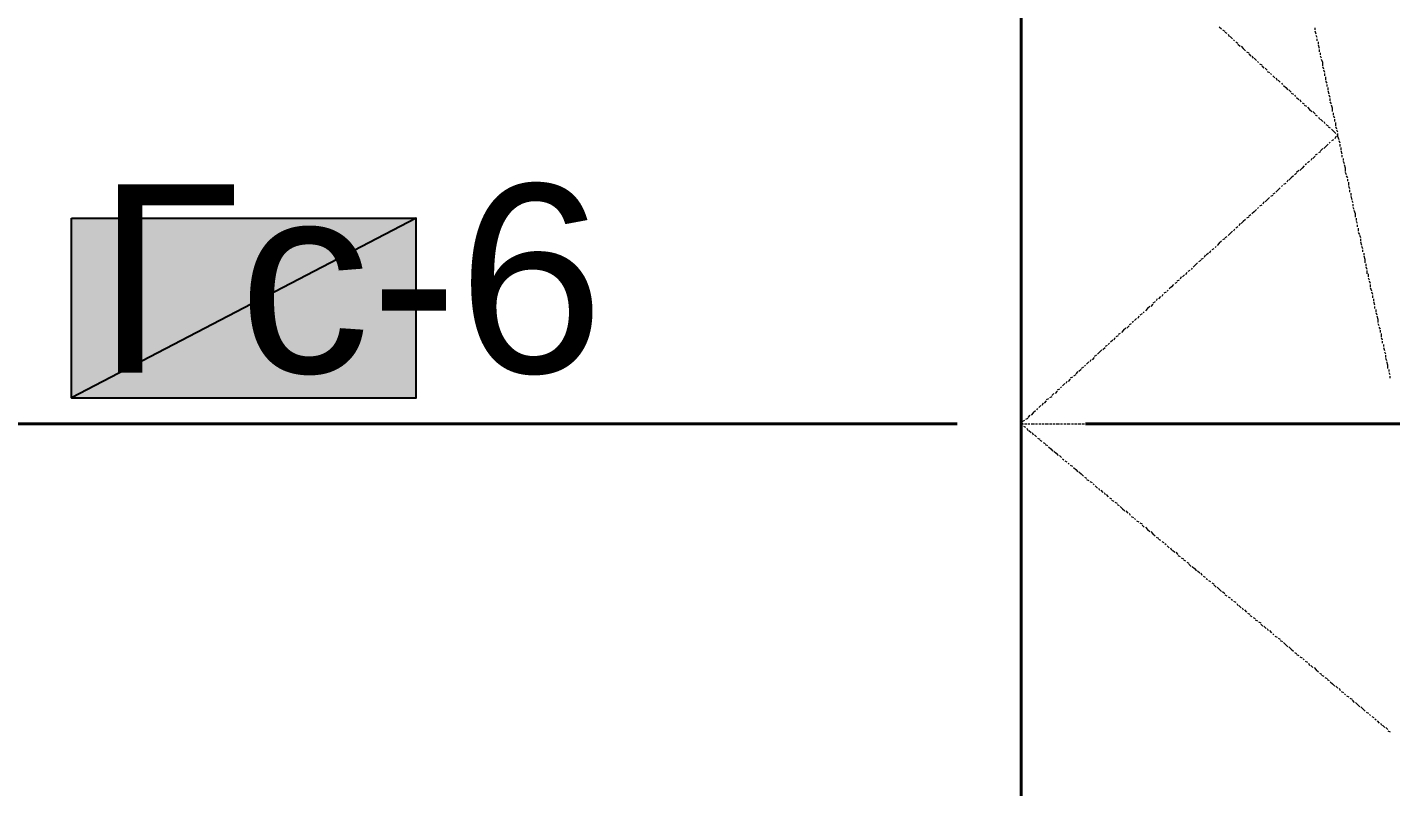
# Model space of a CAD drawing. Extents: x 8 to 21351, y 0 to 420.
# Drawn here: x 15822.67 to 15849.2, y 233.75 to 248.53 of the extents above; entities that cross this region are included whole.
import ezdxf

# ---------------------------------------------------------------- set-up
doc = ezdxf.new("R2010")
doc.units = 0
doc.styles.add('TEYPDFCAD_TEXT', font='arial.ttf')

msp = doc.modelspace()

# ---------------------------------------------------------------- hatches: boundary and pattern name
at = {"true_color": 0xffffff}
h = msp.add_hatch(color=0, dxfattribs=at)
h.paths.add_polyline_path([(15823.531, 244.814), (15830.24, 244.814), (15823.531, 241.321)])
h.paths.add_polyline_path([(15830.24, 244.814), (15823.531, 241.321), (15830.24, 241.321)])

# ---------------------------------------------------------------- linework, layer by layer
at = {"color": 7, "lineweight": 40}
for p, q in [((15842.009, 262.065), (15842.009, 174.561)), ((15840.76, 240.813), (15813.244, 240.813)), ((15870.753, 240.813), (15843.258, 240.813))]:
    msp.add_line(p, q, dxfattribs=at)
at = {"color": 7, "lineweight": 5}
for p, q in [((15842.009, 248.476), (15842.009, 248.518)), ((15845.861, 248.539), (15845.904, 248.497)), ((15847.724, 248.476), (15847.724, 248.518)), ((15842.009, 248.391), (15842.009, 248.454)), ((15842.009, 248.327), (15842.009, 248.37)), ((15842.009, 248.264), (15842.009, 248.306)), ((15845.925, 248.476), (15845.967, 248.454)), ((15845.967, 248.433), (15846.01, 248.412)), ((15846.031, 248.391), (15846.052, 248.349)), ((15846.073, 248.349), (15846.115, 248.306)), ((15846.137, 248.285), (15846.158, 248.264)), ((15847.745, 248.391), (15847.724, 248.454)), ((15847.766, 248.327), (15847.745, 248.37)), ((15847.766, 248.264), (15847.766, 248.306)), ((15842.009, 248.179), (15842.009, 248.243)), ((15842.009, 248.116), (15842.009, 248.179)), ((15842.009, 248.052), (15842.009, 248.095)), ((15842.009, 247.989), (15842.009, 248.031)), ((15846.179, 248.243), (15846.221, 248.221)), ((15846.221, 248.2), (15846.264, 248.158)), ((15846.285, 248.158), (15846.327, 248.116)), ((15846.327, 248.116), (15846.369, 248.073)), ((15846.391, 248.052), (15846.433, 248.031)), ((15846.433, 248.01), (15846.475, 247.968)), ((15847.788, 248.2), (15847.788, 248.243)), ((15847.809, 248.116), (15847.788, 248.179)), ((15847.809, 248.052), (15847.809, 248.095)), ((15847.83, 247.989), (15847.83, 248.031)), ((15842.009, 247.904), (15842.009, 247.968)), ((15842.009, 247.84), (15842.009, 247.883)), ((15842.009, 247.777), (15842.009, 247.819)), ((15842.009, 247.692), (15842.009, 247.756)), ((15846.496, 247.968), (15846.518, 247.925)), ((15846.539, 247.925), (15846.581, 247.883)), ((15846.602, 247.862), (15846.623, 247.84)), ((15846.645, 247.819), (15846.687, 247.798)), ((15846.687, 247.777), (15846.729, 247.735)), ((15846.75, 247.735), (15846.793, 247.692)), ((15847.851, 247.925), (15847.83, 247.968)), ((15847.872, 247.84), (15847.851, 247.904)), ((15847.872, 247.777), (15847.872, 247.84)), ((15847.893, 247.714), (15847.872, 247.756)), ((15842.009, 247.629), (15842.009, 247.671)), ((15842.009, 247.565), (15842.009, 247.608)), ((15842.009, 247.481), (15842.009, 247.544)), ((15842.009, 247.417), (15842.009, 247.459)), ((15846.793, 247.671), (15846.835, 247.65)), ((15846.856, 247.629), (15846.877, 247.608)), ((15846.899, 247.586), (15846.941, 247.544)), ((15846.962, 247.544), (15846.983, 247.502)), ((15847.004, 247.502), (15847.047, 247.459)), ((15847.915, 247.65), (15847.893, 247.692)), ((15847.915, 247.586), (15847.915, 247.629)), ((15847.936, 247.502), (15847.936, 247.565)), ((15847.957, 247.438), (15847.936, 247.481)), ((15842.009, 247.354), (15842.009, 247.396)), ((15842.009, 247.269), (15842.009, 247.333)), ((15842.009, 247.206), (15842.009, 247.269)), ((15842.009, 247.142), (15842.009, 247.184)), ((15847.068, 247.438), (15847.089, 247.417)), ((15847.11, 247.396), (15847.153, 247.354)), ((15847.153, 247.354), (15847.195, 247.311)), ((15847.216, 247.311), (15847.258, 247.269)), ((15847.258, 247.248), (15847.301, 247.227)), ((15847.322, 247.206), (15847.343, 247.184)), ((15847.957, 247.375), (15847.957, 247.417)), ((15847.978, 247.311), (15847.978, 247.354)), ((15847.999, 247.227), (15847.978, 247.29)), ((15848.02, 247.163), (15847.999, 247.206)), ((15842.009, 247.078), (15842.009, 247.121)), ((15842.009, 246.994), (15842.009, 247.057)), ((15842.009, 246.93), (15842.009, 246.973)), ((15847.364, 247.163), (15847.407, 247.121)), ((15847.428, 247.121), (15847.449, 247.078)), ((15847.47, 247.057), (15847.512, 247.036)), ((15847.512, 247.015), (15847.555, 246.994)), ((15847.576, 246.973), (15847.618, 246.93)), ((15847.618, 246.93), (15847.661, 246.888)), ((15848.02, 247.1), (15848.02, 247.142)), ((15848.042, 247.036), (15848.02, 247.078)), ((15848.063, 246.952), (15848.042, 247.015)), ((15848.063, 246.888), (15848.063, 246.952)), ((15842.009, 246.867), (15842.009, 246.909)), ((15842.009, 246.782), (15842.009, 246.846)), ((15842.009, 246.719), (15842.009, 246.761)), ((15842.009, 246.655), (15842.009, 246.697)), ((15847.682, 246.888), (15847.724, 246.846)), ((15847.724, 246.825), (15847.766, 246.803)), ((15847.788, 246.782), (15847.809, 246.74)), ((15847.83, 246.74), (15847.872, 246.697)), ((15847.893, 246.697), (15847.915, 246.655)), ((15848.084, 246.825), (15848.084, 246.867)), ((15848.105, 246.761), (15848.084, 246.803)), ((15848.105, 246.697), (15848.105, 246.74)), ((15848.126, 246.613), (15848.126, 246.676)), ((15842.009, 246.571), (15842.009, 246.634)), ((15842.009, 246.507), (15842.009, 246.549)), ((15842.009, 246.443), (15842.009, 246.486)), ((15842.009, 246.359), (15842.009, 246.422)), ((15847.936, 246.634), (15847.978, 246.613)), ((15847.978, 246.592), (15848.02, 246.571)), ((15848.042, 246.549), (15848.084, 246.507)), ((15848.084, 246.507), (15848.126, 246.465)), ((15848.126, 246.401), (15848.105, 246.359)), ((15848.147, 246.549), (15848.126, 246.592)), ((15848.169, 246.486), (15848.147, 246.528)), ((15848.147, 246.443), (15848.169, 246.422)), ((15848.169, 246.422), (15848.147, 246.401)), ((15848.169, 246.422), (15848.169, 246.465)), ((15848.19, 246.338), (15848.169, 246.401)), ((15842.009, 246.295), (15842.009, 246.359)), ((15842.009, 246.232), (15842.009, 246.274)), ((15842.009, 246.168), (15842.009, 246.211)), ((15842.009, 246.084), (15842.009, 246.147)), ((15847.872, 246.168), (15847.83, 246.126)), ((15847.936, 246.211), (15847.893, 246.168)), ((15847.978, 246.253), (15847.936, 246.211)), ((15848.02, 246.295), (15847.999, 246.274)), ((15848.084, 246.338), (15848.042, 246.316)), ((15848.211, 246.274), (15848.19, 246.316)), ((15848.211, 246.211), (15848.211, 246.253)), ((15848.232, 246.147), (15848.232, 246.19)), ((15848.253, 246.062), (15848.232, 246.126)), ((15842.009, 246.02), (15842.009, 246.062)), ((15842.009, 245.957), (15842.009, 245.999)), ((15842.009, 245.872), (15842.009, 245.935)), ((15847.555, 245.872), (15847.534, 245.851)), ((15847.618, 245.914), (15847.576, 245.893)), ((15847.661, 245.978), (15847.639, 245.935)), ((15847.724, 246.02), (15847.682, 245.978)), ((15847.766, 246.062), (15847.724, 246.041)), ((15847.83, 246.105), (15847.788, 246.084)), ((15848.253, 245.999), (15848.253, 246.041)), ((15848.274, 245.935), (15848.274, 245.978)), ((15848.296, 245.872), (15848.274, 245.914)), ((15842.009, 245.809), (15842.009, 245.851)), ((15842.009, 245.745), (15842.009, 245.787)), ((15842.009, 245.66), (15842.009, 245.724)), ((15842.009, 245.597), (15842.009, 245.639)), ((15847.258, 245.597), (15847.216, 245.554)), ((15847.301, 245.639), (15847.258, 245.597)), ((15847.364, 245.681), (15847.322, 245.66)), ((15847.407, 245.745), (15847.364, 245.703)), ((15847.47, 245.787), (15847.428, 245.745)), ((15847.512, 245.83), (15847.47, 245.787)), ((15848.317, 245.787), (15848.296, 245.851)), ((15848.317, 245.724), (15848.317, 245.787)), ((15848.338, 245.66), (15848.317, 245.703)), ((15848.359, 245.597), (15848.338, 245.639)), ((15842.009, 245.533), (15842.009, 245.576)), ((15842.009, 245.449), (15842.009, 245.512)), ((15842.009, 245.385), (15842.009, 245.449)), ((15842.009, 245.322), (15842.009, 245.364)), ((15847.004, 245.364), (15846.962, 245.322)), ((15847.047, 245.406), (15847.004, 245.364)), ((15847.089, 245.449), (15847.068, 245.428)), ((15847.153, 245.491), (15847.11, 245.47)), ((15847.195, 245.554), (15847.174, 245.512)), ((15848.359, 245.533), (15848.359, 245.576)), ((15848.38, 245.449), (15848.38, 245.512)), ((15848.401, 245.385), (15848.38, 245.428)), ((15848.401, 245.322), (15848.401, 245.364)), ((15842.009, 245.258), (15842.009, 245.3)), ((15842.009, 245.173), (15842.009, 245.237)), ((15842.009, 245.11), (15842.009, 245.152)), ((15842.009, 245.047), (15842.009, 245.089)), ((15846.687, 245.068), (15846.645, 245.047)), ((15846.729, 245.131), (15846.708, 245.089)), ((15846.793, 245.173), (15846.75, 245.131)), ((15846.835, 245.216), (15846.793, 245.173)), ((15846.899, 245.258), (15846.856, 245.237)), ((15846.941, 245.3), (15846.899, 245.279)), ((15848.423, 245.258), (15848.423, 245.3)), ((15848.444, 245.173), (15848.423, 245.237)), ((15848.465, 245.11), (15848.444, 245.152)), ((15848.465, 245.047), (15848.465, 245.089)), ((15842.009, 244.962), (15842.009, 245.025)), ((15842.009, 244.898), (15842.009, 244.941)), ((15842.009, 244.835), (15842.009, 244.877)), ((15842.009, 244.75), (15842.009, 244.814)), ((15846.433, 244.835), (15846.391, 244.814)), ((15846.475, 244.877), (15846.433, 244.856)), ((15846.539, 244.941), (15846.496, 244.898)), ((15846.581, 244.983), (15846.539, 244.941)), ((15846.623, 245.025), (15846.602, 245.004)), ((15848.486, 244.983), (15848.465, 245.025)), ((15848.507, 244.898), (15848.486, 244.962)), ((15848.507, 244.835), (15848.507, 244.898)), ((15848.528, 244.771), (15848.528, 244.814)), ((15842.009, 244.687), (15842.009, 244.729)), ((15842.009, 244.623), (15842.009, 244.666)), ((15842.009, 244.538), (15842.009, 244.602)), ((15842.009, 244.475), (15842.009, 244.538)), ((15846.115, 244.56), (15846.073, 244.517)), ((15846.158, 244.602), (15846.137, 244.56)), ((15846.221, 244.644), (15846.179, 244.623)), ((15846.264, 244.708), (15846.242, 244.666)), ((15846.327, 244.75), (15846.285, 244.708)), ((15846.369, 244.792), (15846.327, 244.75)), ((15848.55, 244.708), (15848.528, 244.75)), ((15848.55, 244.644), (15848.55, 244.687)), ((15848.571, 244.56), (15848.571, 244.623)), ((15848.592, 244.496), (15848.571, 244.538)), ((15842.009, 244.411), (15842.009, 244.454)), ((15842.009, 244.348), (15842.009, 244.39)), ((15842.009, 244.263), (15842.009, 244.327)), ((15845.861, 244.327), (15845.819, 244.285)), ((15845.904, 244.369), (15845.861, 244.327)), ((15845.967, 244.411), (15845.925, 244.39)), ((15846.01, 244.454), (15845.967, 244.433)), ((15846.073, 244.517), (15846.031, 244.475)), ((15848.613, 244.433), (15848.592, 244.475)), ((15848.613, 244.369), (15848.613, 244.411)), ((15848.634, 244.285), (15848.613, 244.348)), ((15842.009, 244.2), (15842.009, 244.242)), ((15842.009, 244.136), (15842.009, 244.179)), ((15842.009, 244.052), (15842.009, 244.115)), ((15842.009, 243.988), (15842.009, 244.03)), ((15845.544, 244.03), (15845.502, 244.009)), ((15845.586, 244.094), (15845.565, 244.052)), ((15845.65, 244.136), (15845.607, 244.094)), ((15845.692, 244.179), (15845.671, 244.136)), ((15845.756, 244.221), (15845.713, 244.2)), ((15845.798, 244.263), (15845.777, 244.242)), ((15848.655, 244.221), (15848.634, 244.263)), ((15848.655, 244.157), (15848.655, 244.2)), ((15848.677, 244.094), (15848.677, 244.136)), ((15848.698, 244.009), (15848.677, 244.073)), ((15848.698, 243.946), (15848.698, 244.009)), ((15842.009, 243.925), (15842.009, 243.967)), ((15842.009, 243.84), (15842.009, 243.904)), ((15842.009, 243.776), (15842.009, 243.819)), ((15842.009, 243.713), (15842.009, 243.755)), ((15845.226, 243.755), (15845.205, 243.713)), ((15845.29, 243.798), (15845.248, 243.776)), ((15845.332, 243.84), (15845.311, 243.819)), ((15845.396, 243.904), (15845.353, 243.861)), ((15845.438, 243.946), (15845.396, 243.904)), ((15845.502, 243.988), (15845.459, 243.967)), ((15848.719, 243.882), (15848.719, 243.925)), ((15848.74, 243.819), (15848.719, 243.861)), ((15848.74, 243.734), (15848.74, 243.798)), ((15842.009, 243.628), (15842.009, 243.692)), ((15842.009, 243.565), (15842.009, 243.628)), ((15842.009, 243.501), (15842.009, 243.544)), ((15842.009, 243.438), (15842.009, 243.48)), ((15844.93, 243.48), (15844.888, 243.438)), ((15844.972, 243.523), (15844.93, 243.48)), ((15845.036, 243.565), (15844.994, 243.544)), ((15845.078, 243.607), (15845.036, 243.586)), ((15845.121, 243.671), (15845.099, 243.628)), ((15845.184, 243.713), (15845.142, 243.671)), ((15848.761, 243.671), (15848.761, 243.734)), ((15848.782, 243.607), (15848.761, 243.649)), ((15848.804, 243.544), (15848.782, 243.586)), ((15848.804, 243.48), (15848.804, 243.523)), ((15842.009, 243.353), (15842.009, 243.417)), ((15842.009, 243.29), (15842.009, 243.332)), ((15842.009, 243.226), (15842.009, 243.268)), ((15844.655, 243.247), (15844.634, 243.205)), ((15844.718, 243.29), (15844.676, 243.247)), ((15844.761, 243.332), (15844.74, 243.29)), ((15844.824, 243.374), (15844.782, 243.353)), ((15844.867, 243.417), (15844.845, 243.395)), ((15848.825, 243.395), (15848.804, 243.459)), ((15848.846, 243.332), (15848.825, 243.374)), ((15848.846, 243.268), (15848.846, 243.311)), ((15848.867, 243.205), (15848.867, 243.247)), ((15842.009, 243.142), (15842.009, 243.205)), ((15842.009, 243.078), (15842.009, 243.12)), ((15842.009, 243.014), (15842.009, 243.057)), ((15842.009, 242.93), (15842.009, 242.993)), ((15844.359, 242.951), (15844.316, 242.93)), ((15844.401, 242.993), (15844.38, 242.972)), ((15844.464, 243.057), (15844.422, 243.014)), ((15844.507, 243.099), (15844.464, 243.057)), ((15844.57, 243.142), (15844.528, 243.099)), ((15844.613, 243.184), (15844.57, 243.163)), ((15848.888, 243.12), (15848.867, 243.184)), ((15848.888, 243.057), (15848.888, 243.099)), ((15848.909, 242.993), (15848.909, 243.036)), ((15848.931, 242.93), (15848.909, 242.972)), ((15842.009, 242.866), (15842.009, 242.909)), ((15842.009, 242.803), (15842.009, 242.845)), ((15842.009, 242.718), (15842.009, 242.782)), ((15842.009, 242.655), (15842.009, 242.718)), ((15844.041, 242.676), (15843.999, 242.633)), ((15844.105, 242.718), (15844.062, 242.676)), ((15844.147, 242.761), (15844.105, 242.739)), ((15844.189, 242.803), (15844.168, 242.782)), ((15844.253, 242.866), (15844.21, 242.824)), ((15844.295, 242.909), (15844.274, 242.866)), ((15848.952, 242.845), (15848.931, 242.909)), ((15848.952, 242.782), (15848.952, 242.845)), ((15848.973, 242.718), (15848.952, 242.761)), ((15848.994, 242.655), (15848.973, 242.697)), ((15842.009, 242.591), (15842.009, 242.633)), ((15842.009, 242.528), (15842.009, 242.57)), ((15842.009, 242.443), (15842.009, 242.506)), ((15842.009, 242.38), (15842.009, 242.422)), ((15843.787, 242.443), (15843.745, 242.401)), ((15843.829, 242.485), (15843.808, 242.443)), ((15843.893, 242.528), (15843.851, 242.506)), ((15843.935, 242.57), (15843.893, 242.549)), ((15843.999, 242.633), (15843.956, 242.591)), ((15848.994, 242.591), (15848.994, 242.633)), ((15849.015, 242.506), (15849.015, 242.57)), ((15849.036, 242.443), (15849.015, 242.485)), ((15849.036, 242.38), (15849.036, 242.422)), ((15842.009, 242.316), (15842.009, 242.358)), ((15842.009, 242.231), (15842.009, 242.295)), ((15842.009, 242.168), (15842.009, 242.21)), ((15842.009, 242.104), (15842.009, 242.147)), ((15843.47, 242.147), (15843.427, 242.125)), ((15843.533, 242.21), (15843.491, 242.168)), ((15843.575, 242.252), (15843.533, 242.21)), ((15843.639, 242.295), (15843.597, 242.252)), ((15843.681, 242.337), (15843.639, 242.316)), ((15843.724, 242.38), (15843.702, 242.358)), ((15849.058, 242.316), (15849.058, 242.358)), ((15849.079, 242.231), (15849.058, 242.295)), ((15849.1, 242.168), (15849.079, 242.21)), ((15849.1, 242.104), (15849.1, 242.147)), ((15842.009, 242.02), (15842.009, 242.083)), ((15842.009, 241.956), (15842.009, 241.999)), ((15842.009, 241.893), (15842.009, 241.935)), ((15843.216, 241.914), (15843.173, 241.893)), ((15843.258, 241.956), (15843.237, 241.935)), ((15843.321, 242.02), (15843.279, 241.977)), ((15843.364, 242.062), (15843.343, 242.02)), ((15843.427, 242.104), (15843.385, 242.062)), ((15849.121, 242.041), (15849.1, 242.083)), ((15849.142, 241.956), (15849.121, 242.02)), ((15849.142, 241.893), (15849.142, 241.956)), ((15842.009, 241.808), (15842.009, 241.871)), ((15842.009, 241.744), (15842.009, 241.808)), ((15842.009, 241.681), (15842.009, 241.723)), ((15842.009, 241.618), (15842.009, 241.66)), ((15842.898, 241.639), (15842.877, 241.596)), ((15842.962, 241.681), (15842.919, 241.639)), ((15843.004, 241.723), (15842.962, 241.702)), ((15843.067, 241.766), (15843.025, 241.744)), ((15843.11, 241.829), (15843.067, 241.787)), ((15843.173, 241.871), (15843.131, 241.829)), ((15849.163, 241.829), (15849.163, 241.871)), ((15849.185, 241.766), (15849.163, 241.808)), ((15849.185, 241.702), (15849.185, 241.744)), ((15842.009, 241.533), (15842.009, 241.596)), ((15842.009, 241.469), (15842.009, 241.512)), ((15842.009, 241.406), (15842.009, 241.448)), ((15842.009, 241.321), (15842.009, 241.385)), ((15842.644, 241.406), (15842.602, 241.363)), ((15842.708, 241.448), (15842.665, 241.406)), ((15842.75, 241.49), (15842.708, 241.469)), ((15842.792, 241.533), (15842.771, 241.512)), ((15842.856, 241.596), (15842.813, 241.554)), ((15842.009, 241.258), (15842.009, 241.3)), ((15842.009, 241.194), (15842.009, 241.236)), ((15842.009, 241.109), (15842.009, 241.173)), ((15842.009, 241.046), (15842.009, 241.088)), ((15842.327, 241.109), (15842.305, 241.088)), ((15842.39, 241.173), (15842.348, 241.131)), ((15842.432, 241.215), (15842.411, 241.173)), ((15842.496, 241.258), (15842.454, 241.215)), ((15842.538, 241.3), (15842.496, 241.279)), ((15842.602, 241.342), (15842.559, 241.321)), ((15842.009, 240.982), (15842.009, 241.025)), ((15842.009, 240.898), (15842.009, 240.961)), ((15842.009, 240.834), (15842.009, 240.898)), ((15842.03, 240.834), (15842.009, 240.813)), ((15842.073, 240.877), (15842.03, 240.856)), ((15842.136, 240.919), (15842.094, 240.898)), ((15842.178, 240.982), (15842.136, 240.94)), ((15842.242, 241.025), (15842.2, 240.982)), ((15842.284, 241.067), (15842.242, 241.025)), ((15842.009, 240.813), (15842.051, 240.813)), ((15842.009, 240.813), (15842.03, 240.792)), ((15842.009, 240.771), (15842.009, 240.813)), ((15842.009, 240.707), (15842.009, 240.75)), ((15842.009, 240.623), (15842.009, 240.686)), ((15842.009, 240.559), (15842.009, 240.601)), ((15842.051, 240.771), (15842.094, 240.75)), ((15842.073, 240.813), (15842.115, 240.813)), ((15842.115, 240.728), (15842.136, 240.686)), ((15842.136, 240.813), (15842.178, 240.813)), ((15842.157, 240.686), (15842.2, 240.644)), ((15842.2, 240.813), (15842.263, 240.813)), ((15842.221, 240.644), (15842.242, 240.601)), ((15842.263, 240.601), (15842.305, 240.559)), ((15842.284, 240.813), (15842.327, 240.813)), ((15842.348, 240.813), (15842.39, 240.813)), ((15842.411, 240.813), (15842.454, 240.813)), ((15842.475, 240.813), (15842.538, 240.813)), ((15842.559, 240.813), (15842.602, 240.813)), ((15842.623, 240.813), (15842.665, 240.813)), ((15842.686, 240.813), (15842.75, 240.813)), ((15842.771, 240.813), (15842.813, 240.813)), ((15842.835, 240.813), (15842.877, 240.813)), ((15842.898, 240.813), (15842.962, 240.813)), ((15842.983, 240.813), (15843.025, 240.813)), ((15843.046, 240.813), (15843.089, 240.813)), ((15843.11, 240.813), (15843.173, 240.813)), ((15843.194, 240.813), (15843.237, 240.813)), ((15843.258, 240.813), (15843.3, 240.813)), ((15843.321, 240.813), (15843.364, 240.813)), ((15843.385, 240.813), (15843.448, 240.813)), ((15843.47, 240.813), (15843.512, 240.813)), ((15843.533, 240.813), (15843.575, 240.813)), ((15843.597, 240.813), (15843.66, 240.813)), ((15843.681, 240.813), (15843.724, 240.813)), ((15843.745, 240.813), (15843.787, 240.813)), ((15843.808, 240.813), (15843.872, 240.813)), ((15843.893, 240.813), (15843.935, 240.813)), ((15843.956, 240.813), (15843.999, 240.813)), ((15844.02, 240.813), (15844.083, 240.813)), ((15844.083, 240.813), (15844.147, 240.813)), ((15844.168, 240.813), (15844.21, 240.813)), ((15844.232, 240.813), (15844.274, 240.813)), ((15844.295, 240.813), (15844.359, 240.813)), ((15844.38, 240.813), (15844.422, 240.813)), ((15844.443, 240.813), (15844.486, 240.813)), ((15844.507, 240.813), (15844.57, 240.813)), ((15844.591, 240.813), (15844.634, 240.813)), ((15844.655, 240.813), (15844.697, 240.813)), ((15844.718, 240.813), (15844.782, 240.813)), ((15844.803, 240.813), (15844.845, 240.813)), ((15844.867, 240.813), (15844.909, 240.813)), ((15844.93, 240.813), (15844.994, 240.813)), ((15844.994, 240.813), (15845.057, 240.813)), ((15845.078, 240.813), (15845.121, 240.813)), ((15845.142, 240.813), (15845.184, 240.813)), ((15845.205, 240.813), (15845.269, 240.813)), ((15845.29, 240.813), (15845.332, 240.813)), ((15845.353, 240.813), (15845.396, 240.813)), ((15845.417, 240.813), (15845.48, 240.813)), ((15845.502, 240.813), (15845.544, 240.813)), ((15845.565, 240.813), (15845.607, 240.813)), ((15845.629, 240.813), (15845.692, 240.813)), ((15845.713, 240.813), (15845.756, 240.813)), ((15845.777, 240.813), (15845.819, 240.813)), ((15845.84, 240.813), (15845.904, 240.813)), ((15845.904, 240.813), (15845.967, 240.813)), ((15845.988, 240.813), (15846.031, 240.813)), ((15846.052, 240.813), (15846.094, 240.813)), ((15846.115, 240.813), (15846.179, 240.813)), ((15846.2, 240.813), (15846.242, 240.813)), ((15846.264, 240.813), (15846.306, 240.813)), ((15846.327, 240.813), (15846.391, 240.813)), ((15846.412, 240.813), (15846.454, 240.813)), ((15846.475, 240.813), (15846.518, 240.813)), ((15846.539, 240.813), (15846.602, 240.813)), ((15846.623, 240.813), (15846.666, 240.813)), ((15846.687, 240.813), (15846.729, 240.813)), ((15846.75, 240.813), (15846.814, 240.813)), ((15846.814, 240.813), (15846.877, 240.813)), ((15846.899, 240.813), (15846.941, 240.813)), ((15846.962, 240.813), (15847.004, 240.813)), ((15847.026, 240.813), (15847.089, 240.813)), ((15847.11, 240.813), (15847.153, 240.813)), ((15847.174, 240.813), (15847.216, 240.813)), ((15847.237, 240.813), (15847.301, 240.813)), ((15847.322, 240.813), (15847.364, 240.813)), ((15847.385, 240.813), (15847.428, 240.813)), ((15847.449, 240.813), (15847.512, 240.813)), ((15847.534, 240.813), (15847.576, 240.813)), ((15847.597, 240.813), (15847.639, 240.813)), ((15847.661, 240.813), (15847.724, 240.813)), ((15847.724, 240.813), (15847.788, 240.813)), ((15847.809, 240.813), (15847.851, 240.813)), ((15847.872, 240.813), (15847.915, 240.813)), ((15847.936, 240.813), (15847.999, 240.813)), ((15848.02, 240.813), (15848.063, 240.813)), ((15848.084, 240.813), (15848.126, 240.813)), ((15848.147, 240.813), (15848.211, 240.813)), ((15848.232, 240.813), (15848.274, 240.813)), ((15848.296, 240.813), (15848.338, 240.813)), ((15848.359, 240.813), (15848.423, 240.813)), ((15848.444, 240.813), (15848.486, 240.813)), ((15848.507, 240.813), (15848.55, 240.813)), ((15848.571, 240.813), (15848.634, 240.813)), ((15848.634, 240.813), (15848.698, 240.813)), ((15848.719, 240.813), (15848.761, 240.813)), ((15848.782, 240.813), (15848.825, 240.813)), ((15848.846, 240.813), (15848.909, 240.813)), ((15848.931, 240.813), (15848.973, 240.813)), ((15848.994, 240.813), (15849.036, 240.813)), ((15849.058, 240.813), (15849.121, 240.813)), ((15849.142, 240.813), (15849.185, 240.813)), ((15842.009, 240.496), (15842.009, 240.538)), ((15842.009, 240.411), (15842.009, 240.475)), ((15842.009, 240.347), (15842.009, 240.39)), ((15842.009, 240.284), (15842.009, 240.326)), ((15842.327, 240.538), (15842.369, 240.517)), ((15842.369, 240.496), (15842.411, 240.475)), ((15842.432, 240.453), (15842.475, 240.432)), ((15842.475, 240.411), (15842.517, 240.39)), ((15842.538, 240.369), (15842.581, 240.326)), ((15842.581, 240.326), (15842.623, 240.284)), ((15842.009, 240.199), (15842.009, 240.263)), ((15842.009, 240.136), (15842.009, 240.178)), ((15842.009, 240.072), (15842.009, 240.115)), ((15842.009, 239.988), (15842.009, 240.051)), ((15842.644, 240.284), (15842.686, 240.242)), ((15842.686, 240.242), (15842.729, 240.199)), ((15842.75, 240.199), (15842.792, 240.157)), ((15842.813, 240.136), (15842.835, 240.115)), ((15842.856, 240.093), (15842.898, 240.072)), ((15842.919, 240.051), (15842.94, 240.03)), ((15842.009, 239.924), (15842.009, 239.988)), ((15842.009, 239.861), (15842.009, 239.903)), ((15842.009, 239.797), (15842.009, 239.839)), ((15842.009, 239.713), (15842.009, 239.776)), ((15842.962, 240.009), (15843.004, 239.988)), ((15843.025, 239.966), (15843.067, 239.924)), ((15843.067, 239.924), (15843.11, 239.882)), ((15843.131, 239.882), (15843.173, 239.839)), ((15843.173, 239.839), (15843.216, 239.797)), ((15843.237, 239.776), (15843.279, 239.755)), ((15842.009, 239.649), (15842.009, 239.691)), ((15842.009, 239.585), (15842.009, 239.628)), ((15842.009, 239.501), (15842.009, 239.564)), ((15843.279, 239.734), (15843.321, 239.713)), ((15843.343, 239.691), (15843.385, 239.67)), ((15843.406, 239.649), (15843.427, 239.628)), ((15843.448, 239.607), (15843.491, 239.564)), ((15843.512, 239.564), (15843.533, 239.522)), ((15843.554, 239.522), (15843.597, 239.48)), ((15842.009, 239.437), (15842.009, 239.48)), ((15842.009, 239.374), (15842.009, 239.416)), ((15842.009, 239.289), (15842.009, 239.353)), ((15842.009, 239.226), (15842.009, 239.268)), ((15843.618, 239.48), (15843.639, 239.437)), ((15843.66, 239.437), (15843.702, 239.395)), ((15843.724, 239.374), (15843.766, 239.353)), ((15843.766, 239.332), (15843.808, 239.31)), ((15843.829, 239.289), (15843.872, 239.268)), ((15843.872, 239.247), (15843.914, 239.226)), ((15842.009, 239.162), (15842.009, 239.204)), ((15842.009, 239.077), (15842.009, 239.141)), ((15842.009, 239.014), (15842.009, 239.077)), ((15842.009, 238.95), (15842.009, 238.993)), ((15843.935, 239.204), (15843.978, 239.162)), ((15843.978, 239.162), (15844.02, 239.12)), ((15844.041, 239.12), (15844.083, 239.077)), ((15844.105, 239.077), (15844.126, 239.035)), ((15844.147, 239.014), (15844.189, 238.993)), ((15844.21, 238.972), (15844.232, 238.95)), ((15842.009, 238.887), (15842.009, 238.929)), ((15842.009, 238.802), (15842.009, 238.866)), ((15842.009, 238.739), (15842.009, 238.781)), ((15842.009, 238.675), (15842.009, 238.718)), ((15844.253, 238.929), (15844.295, 238.908)), ((15844.316, 238.887), (15844.359, 238.866)), ((15844.359, 238.845), (15844.401, 238.802)), ((15844.422, 238.802), (15844.464, 238.76)), ((15844.464, 238.76), (15844.507, 238.718)), ((15844.528, 238.718), (15844.57, 238.675)), ((15842.009, 238.591), (15842.009, 238.654)), ((15842.009, 238.527), (15842.009, 238.57)), ((15842.009, 238.464), (15842.009, 238.506)), ((15842.009, 238.379), (15842.009, 238.442)), ((15844.57, 238.675), (15844.613, 238.633)), ((15844.634, 238.612), (15844.676, 238.591)), ((15844.676, 238.57), (15844.718, 238.548)), ((15844.74, 238.527), (15844.782, 238.506)), ((15844.803, 238.485), (15844.824, 238.464)), ((15844.845, 238.442), (15844.888, 238.4)), ((15842.009, 238.315), (15842.009, 238.358)), ((15842.009, 238.252), (15842.009, 238.294)), ((15842.009, 238.167), (15842.009, 238.231)), ((15842.009, 238.104), (15842.009, 238.167)), ((15844.909, 238.4), (15844.93, 238.358)), ((15844.951, 238.358), (15844.994, 238.315)), ((15845.015, 238.315), (15845.057, 238.273)), ((15845.057, 238.252), (15845.099, 238.231)), ((15845.121, 238.21), (15845.163, 238.188)), ((15845.163, 238.167), (15845.205, 238.146)), ((15842.009, 238.04), (15842.009, 238.083)), ((15842.009, 237.977), (15842.009, 238.019)), ((15842.009, 237.892), (15842.009, 237.956)), ((15845.226, 238.125), (15845.269, 238.104)), ((15845.269, 238.083), (15845.311, 238.04)), ((15845.332, 238.04), (15845.375, 237.998)), ((15845.375, 237.998), (15845.417, 237.956)), ((15845.438, 237.956), (15845.48, 237.913)), ((15845.502, 237.913), (15845.523, 237.871)), ((15842.009, 237.829), (15842.009, 237.871)), ((15842.009, 237.765), (15842.009, 237.808)), ((15842.009, 237.68), (15842.009, 237.744)), ((15842.009, 237.617), (15842.009, 237.659)), ((15845.544, 237.85), (15845.586, 237.829)), ((15845.607, 237.808), (15845.629, 237.786)), ((15845.65, 237.765), (15845.692, 237.744)), ((15845.713, 237.723), (15845.756, 237.702)), ((15845.756, 237.68), (15845.798, 237.638)), ((15845.819, 237.638), (15845.861, 237.596)), ((15842.009, 237.554), (15842.009, 237.596)), ((15842.009, 237.469), (15842.009, 237.532)), ((15842.009, 237.405), (15842.009, 237.448)), ((15842.009, 237.342), (15842.009, 237.384)), ((15845.861, 237.596), (15845.904, 237.554)), ((15845.925, 237.554), (15845.967, 237.511)), ((15845.967, 237.49), (15846.01, 237.469)), ((15846.031, 237.448), (15846.073, 237.427)), ((15846.094, 237.405), (15846.115, 237.384)), ((15842.009, 237.257), (15842.009, 237.321)), ((15842.009, 237.194), (15842.009, 237.257)), ((15842.009, 237.13), (15842.009, 237.173)), ((15842.009, 237.067), (15842.009, 237.109)), ((15846.137, 237.363), (15846.179, 237.342)), ((15846.2, 237.321), (15846.221, 237.278)), ((15846.242, 237.278), (15846.285, 237.236)), ((15846.306, 237.236), (15846.327, 237.194)), ((15846.348, 237.194), (15846.391, 237.151)), ((15846.412, 237.13), (15846.454, 237.109)), ((15842.009, 236.982), (15842.009, 237.045)), ((15842.009, 236.918), (15842.009, 236.961)), ((15842.009, 236.855), (15842.009, 236.897)), ((15846.454, 237.088), (15846.496, 237.067)), ((15846.518, 237.045), (15846.56, 237.024)), ((15846.56, 237.003), (15846.602, 236.982)), ((15846.623, 236.961), (15846.666, 236.94)), ((15846.666, 236.918), (15846.708, 236.876)), ((15846.729, 236.876), (15846.772, 236.834)), ((15842.009, 236.77), (15842.009, 236.834)), ((15842.009, 236.707), (15842.009, 236.749)), ((15842.009, 236.643), (15842.009, 236.686)), ((15842.009, 236.559), (15842.009, 236.622)), ((15846.793, 236.834), (15846.814, 236.792)), ((15846.835, 236.792), (15846.877, 236.749)), ((15846.899, 236.728), (15846.92, 236.707)), ((15846.941, 236.686), (15846.983, 236.665)), ((15847.004, 236.643), (15847.047, 236.622)), ((15847.047, 236.601), (15847.089, 236.58)), ((15842.009, 236.495), (15842.009, 236.537)), ((15842.009, 236.432), (15842.009, 236.474)), ((15842.009, 236.347), (15842.009, 236.411)), ((15842.009, 236.284), (15842.009, 236.347)), ((15847.11, 236.559), (15847.153, 236.516)), ((15847.153, 236.516), (15847.195, 236.474)), ((15847.216, 236.474), (15847.258, 236.432)), ((15847.258, 236.432), (15847.301, 236.389)), ((15847.322, 236.368), (15847.364, 236.347)), ((15847.364, 236.326), (15847.407, 236.305)), ((15842.009, 236.22), (15842.009, 236.262)), ((15842.009, 236.156), (15842.009, 236.199)), ((15842.009, 236.072), (15842.009, 236.135)), ((15842.009, 236.008), (15842.009, 236.051)), ((15847.428, 236.284), (15847.47, 236.262)), ((15847.491, 236.241), (15847.512, 236.22)), ((15847.534, 236.199), (15847.576, 236.178)), ((15847.597, 236.156), (15847.618, 236.114)), ((15847.639, 236.114), (15847.682, 236.072)), ((15847.703, 236.072), (15847.745, 236.03)), ((15842.009, 235.945), (15842.009, 235.987)), ((15842.009, 235.86), (15842.009, 235.924)), ((15842.009, 235.797), (15842.009, 235.839)), ((15847.745, 236.03), (15847.788, 235.987)), ((15847.809, 235.966), (15847.851, 235.945)), ((15847.851, 235.924), (15847.893, 235.902)), ((15847.915, 235.881), (15847.957, 235.86)), ((15847.957, 235.839), (15847.999, 235.818)), ((15848.02, 235.797), (15848.063, 235.754)), ((15842.009, 235.733), (15842.009, 235.775)), ((15842.009, 235.649), (15842.009, 235.712)), ((15842.009, 235.585), (15842.009, 235.627)), ((15842.009, 235.522), (15842.009, 235.564)), ((15848.063, 235.754), (15848.105, 235.712)), ((15848.126, 235.712), (15848.169, 235.67)), ((15848.19, 235.67), (15848.211, 235.627)), ((15848.232, 235.606), (15848.274, 235.585)), ((15848.296, 235.564), (15848.317, 235.543)), ((15848.338, 235.522), (15848.38, 235.5)), ((15842.009, 235.437), (15842.009, 235.5)), ((15842.009, 235.373), (15842.009, 235.437)), ((15842.009, 235.31), (15842.009, 235.352)), ((15842.009, 235.246), (15842.009, 235.289)), ((15848.401, 235.479), (15848.444, 235.458)), ((15848.444, 235.437), (15848.486, 235.394)), ((15848.507, 235.394), (15848.55, 235.352)), ((15848.55, 235.352), (15848.592, 235.31)), ((15848.613, 235.31), (15848.655, 235.268)), ((15848.655, 235.268), (15848.698, 235.225)), ((15842.009, 235.162), (15842.009, 235.225)), ((15842.009, 235.098), (15842.009, 235.141)), ((15842.009, 235.035), (15842.009, 235.077)), ((15842.009, 234.95), (15842.009, 235.013)), ((15848.719, 235.204), (15848.761, 235.183)), ((15848.782, 235.162), (15848.804, 235.141)), ((15848.825, 235.119), (15848.867, 235.098)), ((15848.888, 235.077), (15848.909, 235.056)), ((15848.931, 235.035), (15848.973, 234.992)), ((15848.994, 234.992), (15849.015, 234.95)), ((15842.009, 234.887), (15842.009, 234.929)), ((15842.009, 234.823), (15842.009, 234.865)), ((15842.009, 234.738), (15842.009, 234.802)), ((15849.036, 234.95), (15849.079, 234.908)), ((15849.1, 234.908), (15849.142, 234.865)), ((15849.142, 234.844), (15849.185, 234.823)), ((15842.009, 234.675), (15842.009, 234.717)), ((15842.009, 234.611), (15842.009, 234.654)), ((15842.009, 234.527), (15842.009, 234.59)), ((15842.009, 234.463), (15842.009, 234.527)), ((15842.009, 234.4), (15842.009, 234.442)), ((15842.009, 234.336), (15842.009, 234.379)), ((15842.009, 234.251), (15842.009, 234.315)), ((15842.009, 234.188), (15842.009, 234.23)), ((15842.009, 234.125), (15842.009, 234.167)), ((15842.009, 234.04), (15842.009, 234.103)), ((15842.009, 233.976), (15842.009, 234.019)), ((15842.009, 233.913), (15842.009, 233.955)), ((15842.009, 233.828), (15842.009, 233.892)), ((15842.009, 233.765), (15842.009, 233.807))]:
    msp.add_line(p, q, dxfattribs=at)
at = {"lineweight": 25}
for p, q in [((15842.009, 248.412), (15842.009, 247.417)), ((15842.009, 245.914), (15842.009, 225.912))]:
    msp.add_line(p, q, dxfattribs=at)
at = {"color": 0, "lineweight": 0, "true_color": 0xffffff}
msp.add_line((15823.531, 241.321), (15830.24, 241.321), dxfattribs=at)
at = {"color": 0, "true_color": 0xffffff}
for points in [[(15823.531, 244.814), (15830.24, 244.814), (15823.531, 241.321)], [(15830.24, 244.814), (15823.531, 241.321), (15830.24, 241.321)]]:
    msp.add_lwpolyline(points, close=True, dxfattribs=at)

# ---------------------------------------------------------------- texts
at = {"color": 7, "style": 'TEYPDFCAD_TEXT'}
msp.add_text('Гс-6', height=3.6618, dxfattribs=at).set_placement((15824.017, 241.808))

doc.saveas('drawing.dxf')
